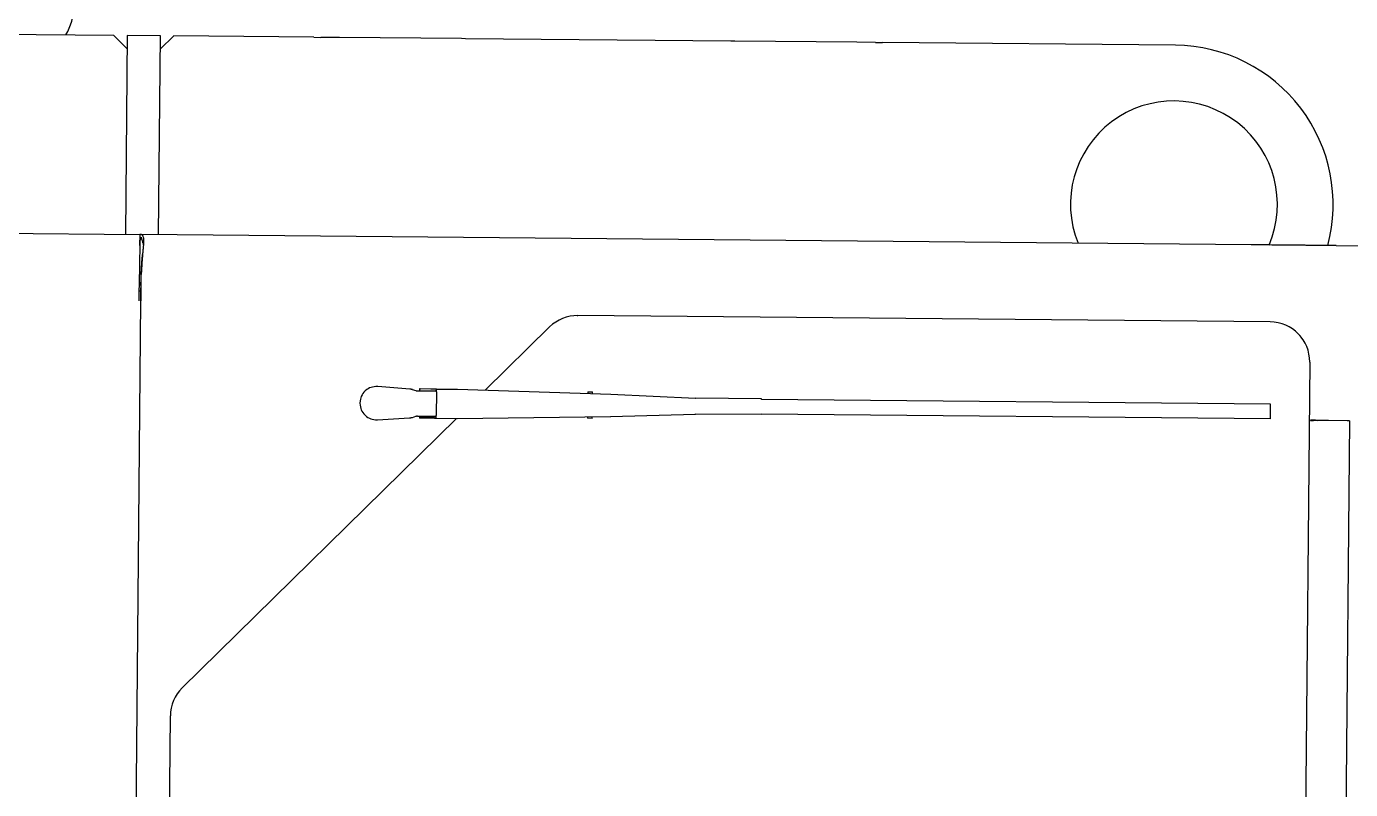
# Model space of a CAD drawing. Header units: millimetres. Extents: x -2078669 to -1085629, y -5987148 to 310365.
# Drawn here: x -1705536 to -1704538, y -2251143 to -2250568 of the extents above; entities that cross this region are included whole.
import ezdxf

# ---------------------------------------------------------------- set-up
doc = ezdxf.new("R2010")
doc.units = ezdxf.units.MM
doc.header["$LTSCALE"] = 500
for name, color, linetype, lineweight in [('D-BYP-STR8', 5, 'Continuous', 25), ('D-BYP-STRB', 5, 'Continuous', 25), ('D-BYP-STRC', 1, 'Continuous', 13)]:
    doc.layers.add(name, color=color, linetype=linetype, lineweight=lineweight)
doc.styles.add('MS ゴシック', font='MS Gothic.ttf')
doc.dimstyles.new('DIM-500-F', dxfattribs={"dimscale": 500, "dimtxt": 3.5, "dimasz": 2.5, "dimexe": 0, "dimexo": 2, "dimgap": 0.8, "dimtad": 1, "dimdec": 0, "dimzin": 0, "dimdsep": 46, "dimtxsty": 'MS ゴシック', "dimblk": 'OPEN', "dimcen": 0.1, "dimclrd": 256, "dimclre": 256, "dimclrt": 256, "dimaunit": 1, "dimadec": 4, "dimazin": 0, "dimtfac": 1, "dimtdec": 0, "dimtmove": 2, "dimatfit": 3, "dimldrblk": 'OPEN', "dimfxl": 1, "dimtolj": 1, "dimtzin": 0, "dimlwd": -1, "dimlwe": -1, "dimarcsym": 2})

# ---------------------------------------------------------------- blocks, each defined once
blk = doc.blocks.new('_Open')
at = {"color": 0, "linetype": 'ByBlock', "lineweight": -2}
for p, q in [((-1, 0.16667), (0, 0)), ((-1, -0.16667), (0, 0)), ((0, 0), (-1, 0))]:
    blk.add_line(p, q, dxfattribs=at)

msp = doc.modelspace()

# ---------------------------------------------------------------- linework, layer by layer
at = {"layer": 'D-BYP-STR8'}
msp.add_circle((-1706874.67, -2250448.98), 16000, dxfattribs=at)
at = {"layer": 'D-BYP-STRB', "linetype": 'Continuous'}
for p, q in [((-1705469.79, -2250574.46), (-1705654.78, -2250572.75)), ((-1705469.79, -2250574.46), (-1705468.8, -2250575.47)), ((-1705468.8, -2250575.47), (-1705459.88, -2250584.55)), ((-1705459.79, -2250574.55), (-1705461.17, -2250724.54)), ((-1705434.79, -2250574.78), (-1705459.79, -2250574.55)), ((-1705436.18, -2250724.77), (-1705434.79, -2250574.78)), ((-1705434.88, -2250584.78), (-1705424.79, -2250574.87)), ((-1705319.14, -2250575.85), (-1705424.79, -2250574.87)), ((-1705319.14, -2250575.85), (-1705313.84, -2250575.9)), ((-1705299.7, -2250576.03), (-1705313.84, -2250575.9)), ((-1705207.78, -2250576.88), (-1705299.7, -2250576.03)), ((-1705204.85, -2250576.91), (-1705207.78, -2250576.88)), ((-1705004.76, -2250578.76), (-1705204.85, -2250576.91)), ((-1705001.83, -2250578.78), (-1705004.76, -2250578.76)), ((-1704909.91, -2250579.63), (-1705001.83, -2250578.78)), ((-1704895.77, -2250579.76), (-1704909.91, -2250579.63)), ((-1704895.77, -2250579.76), (-1704890.46, -2250579.81)), ((-1704669.82, -2250581.85), (-1704890.46, -2250579.81)), ((-1705929.21, -2250720.22), (-1705450.23, -2250724.64)), ((-1705450.23, -2250724.64), (-1705450.51, -2250754.64)), ((-1705448.97, -2250724.66), (-1705450.23, -2250724.64)), ((-1704612.73, -2250732.39), (-1705448.97, -2250724.66)), ((-1705448.97, -2250724.66), (-1705448.43, -2250725.16)), ((-1705448.43, -2250725.16), (-1705448.04, -2250725.75)), ((-1705448.04, -2250725.75), (-1705447.74, -2250726.47)), ((-1705450.31, -2250732.94), (-1705450.28, -2250732.94)), ((-1705450.29, -2250731.73), (-1705450.3, -2250731.73)), ((-1705450.3, -2250731.73), (-1705450.3, -2250731.73)), ((-1705450.28, -2250731.73), (-1705450.29, -2250731.73)), ((-1705450.29, -2250731.73), (-1705450.29, -2250731.73)), ((-1705450.29, -2250731.73), (-1705450.29, -2250731.73)), ((-1705450.27, -2250731.72), (-1705450.28, -2250731.72)), ((-1705450.28, -2250731.72), (-1705450.28, -2250731.72)), ((-1705450.28, -2250731.72), (-1705450.28, -2250731.73)), ((-1705450.28, -2250732.94), (-1705450.25, -2250732.92)), ((-1705450.27, -2250728.94), (-1705449.81, -2250728.95)), ((-1705450.26, -2250731.72), (-1705450.27, -2250731.72)), ((-1705450.27, -2250731.72), (-1705450.27, -2250731.72)), ((-1705450.27, -2250731.72), (-1705450.27, -2250731.72)), ((-1705450.26, -2250726.94), (-1705448.99, -2250726.96)), ((-1705450.26, -2250732.92), (-1705450.25, -2250731.72)), ((-1705450.25, -2250731.72), (-1705450.26, -2250731.72)), ((-1705450.26, -2250731.72), (-1705450.26, -2250731.72)), ((-1705450.26, -2250731.72), (-1705450.26, -2250731.72)), ((-1705450.25, -2250731.72), (-1705450.22, -2250728.94)), ((-1705450.25, -2250731.71), (-1705450.25, -2250731.72)), ((-1705450.25, -2250731.72), (-1705450.25, -2250731.72)), ((-1705449.81, -2250728.95), (-1705449.79, -2250726.95)), ((-1705448.84, -2250727.48), (-1705448.99, -2250726.96)), ((-1705448.67, -2250728.08), (-1705448.84, -2250727.48)), ((-1705448.48, -2250728.74), (-1705448.67, -2250728.08)), ((-1705448.29, -2250729.42), (-1705448.48, -2250728.74)), ((-1705448.1, -2250730.09), (-1705448.29, -2250729.42)), ((-1705447.84, -2250734.73), (-1705448.26, -2250739.56)), ((-1705447.92, -2250730.71), (-1705448.1, -2250730.09)), ((-1705447.93, -2250735.92), (-1705447.96, -2250736.2)), ((-1705447.91, -2250735.65), (-1705447.93, -2250735.92)), ((-1705447.77, -2250731.26), (-1705447.92, -2250730.71)), ((-1705447.89, -2250735.39), (-1705447.91, -2250735.65)), ((-1705447.88, -2250735.15), (-1705447.89, -2250735.39)), ((-1705447.86, -2250734.93), (-1705447.88, -2250735.15)), ((-1705447.85, -2250734.74), (-1705447.86, -2250734.93)), ((-1705447.83, -2250734.58), (-1705447.85, -2250734.74)), ((-1705447.81, -2250734.37), (-1705447.84, -2250734.73)), ((-1705447.58, -2250731.7), (-1705447.81, -2250734.37)), ((-1705447.65, -2250731.7), (-1705447.77, -2250731.26)), ((-1705447.74, -2250726.47), (-1705447.55, -2250727.32)), ((-1705447.66, -2250731.96), (-1705447.51, -2250732.29)), ((-1705447.51, -2250732.29), (-1705447.65, -2250731.7)), ((-1705447.47, -2250729.89), (-1705447.58, -2250731.7)), ((-1705447.55, -2250727.32), (-1705447.46, -2250728.44)), ((-1705447.46, -2250728.44), (-1705447.47, -2250729.89)), ((-1704611.17, -2250732.4), (-1704612.73, -2250732.39)), ((-1704609.34, -2250732.42), (-1704611.17, -2250732.4)), ((-1704607.31, -2250732.44), (-1704609.34, -2250732.42)), ((-1704605.18, -2250732.46), (-1704607.31, -2250732.44)), ((-1704603.02, -2250732.48), (-1704605.18, -2250732.46)), ((-1704600.91, -2250732.5), (-1704603.02, -2250732.48)), ((-1704598.92, -2250732.51), (-1704600.91, -2250732.5)), ((-1704597.14, -2250732.53), (-1704598.92, -2250732.51)), ((-1704590.54, -2250732.59), (-1704597.14, -2250732.53)), ((-1704589.15, -2250732.6), (-1704590.54, -2250732.59)), ((-1704582.64, -2250732.66), (-1704589.15, -2250732.6)), ((-1704581.35, -2250732.68), (-1704582.64, -2250732.66)), ((-1704576.96, -2250732.72), (-1704581.35, -2250732.68)), ((-1704575.94, -2250732.73), (-1704576.96, -2250732.72)), ((-1704575.31, -2250732.73), (-1704575.94, -2250732.73)), ((-1704574.66, -2250732.74), (-1704575.31, -2250732.73)), ((-1704574.01, -2250732.74), (-1704574.66, -2250732.74)), ((-1704573.34, -2250732.75), (-1704574.01, -2250732.74)), ((-1704572.67, -2250732.76), (-1704573.34, -2250732.75)), ((-1704572, -2250732.76), (-1704572.67, -2250732.76)), ((-1704571.33, -2250732.77), (-1704572, -2250732.76)), ((-1704570.68, -2250732.77), (-1704571.33, -2250732.77)), ((-1704570.04, -2250732.78), (-1704570.68, -2250732.77)), ((-1704569.4, -2250732.79), (-1704570.04, -2250732.78)), ((-1704568.78, -2250732.79), (-1704569.4, -2250732.79)), ((-1704568.15, -2250732.8), (-1704568.78, -2250732.79)), ((-1704567.52, -2250732.8), (-1704568.15, -2250732.8)), ((-1704566.89, -2250732.81), (-1704567.52, -2250732.8)), ((-1704566.24, -2250732.82), (-1704566.89, -2250732.81)), ((-1704565.58, -2250732.82), (-1704566.24, -2250732.82)), ((-1704564.9, -2250732.83), (-1704565.58, -2250732.82)), ((-1704564.22, -2250732.83), (-1704564.9, -2250732.83)), ((-1704563.54, -2250732.84), (-1704564.22, -2250732.83)), ((-1704562.88, -2250732.85), (-1704563.54, -2250732.84)), ((-1704562.25, -2250732.85), (-1704562.88, -2250732.85)), ((-1704561.66, -2250732.86), (-1704562.25, -2250732.85)), ((-1704561.13, -2250732.86), (-1704561.66, -2250732.86)), ((-1704560.67, -2250732.87), (-1704561.13, -2250732.86)), ((-1704560.28, -2250732.87), (-1704560.67, -2250732.87)), ((-1704559.96, -2250732.87), (-1704560.28, -2250732.87)), ((-1704559.7, -2250732.88), (-1704559.96, -2250732.87)), ((-1704559.48, -2250732.88), (-1704559.7, -2250732.88)), ((-1704559.29, -2250732.88), (-1704559.48, -2250732.88)), ((-1704559.11, -2250732.88), (-1704559.29, -2250732.88)), ((-1704558.94, -2250732.88), (-1704559.11, -2250732.88)), ((-1704558.76, -2250732.89), (-1704558.94, -2250732.88)), ((-1704558.56, -2250732.89), (-1704558.76, -2250732.89)), ((-1704558.35, -2250732.89), (-1704558.56, -2250732.89)), ((-1704558.12, -2250732.89), (-1704558.35, -2250732.89)), ((-1704557.88, -2250732.89), (-1704558.12, -2250732.89)), ((-1704557.63, -2250732.9), (-1704557.88, -2250732.89)), ((-1704557.38, -2250732.9), (-1704557.63, -2250732.9)), ((-1704557.13, -2250732.9), (-1704557.38, -2250732.9)), ((-1704556.89, -2250732.9), (-1704557.13, -2250732.9)), ((-1704556.65, -2250732.9), (-1704556.89, -2250732.9)), ((-1704556.42, -2250732.91), (-1704556.65, -2250732.9)), ((-1704556.2, -2250732.91), (-1704556.42, -2250732.91)), ((-1704555.97, -2250732.91), (-1704556.2, -2250732.91)), ((-1704555.75, -2250732.91), (-1704555.97, -2250732.91)), ((-1704555.52, -2250732.91), (-1704555.75, -2250732.91)), ((-1704555.29, -2250732.92), (-1704555.52, -2250732.91)), ((-1704555.05, -2250732.92), (-1704555.29, -2250732.92)), ((-1704554.81, -2250732.92), (-1704555.05, -2250732.92)), ((-1704554.56, -2250732.92), (-1704554.81, -2250732.92)), ((-1704554.31, -2250732.93), (-1704554.56, -2250732.92)), ((-1704554.07, -2250732.93), (-1704554.31, -2250732.93)), ((-1704553.84, -2250732.93), (-1704554.07, -2250732.93)), ((-1704553.62, -2250732.93), (-1704553.84, -2250732.93)), ((-1704553.43, -2250732.93), (-1704553.62, -2250732.93)), ((-1704553.26, -2250732.94), (-1704553.43, -2250732.93)), ((-1704553.11, -2250732.94), (-1704553.26, -2250732.94)), ((-1704553, -2250732.94), (-1704553.11, -2250732.94)), ((-1704552.9, -2250732.94), (-1704553, -2250732.94)), ((-1704552.82, -2250732.94), (-1704552.9, -2250732.94)), ((-1704552.74, -2250732.94), (-1704552.82, -2250732.94)), ((-1704552.68, -2250732.94), (-1704552.74, -2250732.94)), ((-1704552.62, -2250732.94), (-1704552.68, -2250732.94)), ((-1704552.55, -2250732.94), (-1704552.62, -2250732.94)), ((-1704552.47, -2250732.94), (-1704552.55, -2250732.94)), ((-1704552.39, -2250732.94), (-1704552.47, -2250732.94)), ((-1704552.31, -2250732.94), (-1704552.39, -2250732.94)), ((-1704552.22, -2250732.95), (-1704552.31, -2250732.94)), ((-1704552.12, -2250732.95), (-1704552.22, -2250732.95)), ((-1704552.03, -2250732.95), (-1704552.12, -2250732.95)), ((-1704551.94, -2250732.95), (-1704552.03, -2250732.95)), ((-1704551.85, -2250732.95), (-1704551.94, -2250732.95)), ((-1704551.52, -2250732.95), (-1704551.85, -2250732.95)), ((-1704551.15, -2250732.96), (-1704551.52, -2250732.95)), ((-1704551.06, -2250732.96), (-1704551.15, -2250732.96)), ((-1704550.96, -2250732.96), (-1704551.06, -2250732.96)), ((-1704550.87, -2250732.96), (-1704550.96, -2250732.96)), ((-1704550.77, -2250732.96), (-1704550.87, -2250732.96)), ((-1704550.69, -2250732.96), (-1704550.77, -2250732.96)), ((-1704550.6, -2250732.96), (-1704550.69, -2250732.96)), ((-1704550.53, -2250732.96), (-1704550.6, -2250732.96)), ((-1704550.46, -2250732.96), (-1704550.53, -2250732.96)), ((-1704550.41, -2250732.96), (-1704550.46, -2250732.96)), ((-1704550.36, -2250732.96), (-1704550.41, -2250732.96)), ((-1704550.32, -2250732.96), (-1704550.36, -2250732.96)), ((-1704550.29, -2250732.96), (-1704550.32, -2250732.96)), ((-1704550.26, -2250732.96), (-1704550.29, -2250732.96)), ((-1704550.24, -2250732.96), (-1704550.26, -2250732.96)), ((-1704550.21, -2250732.96), (-1704550.24, -2250732.96)), ((-1704550.19, -2250732.96), (-1704550.21, -2250732.96)), ((-1704550.16, -2250732.96), (-1704550.19, -2250732.96)), ((-1704550.13, -2250732.96), (-1704550.16, -2250732.96)), ((-1704550.09, -2250732.97), (-1704550.13, -2250732.96)), ((-1704550.06, -2250732.97), (-1704550.09, -2250732.97)), ((-1704550.02, -2250732.97), (-1704550.06, -2250732.97)), ((-1704549.99, -2250732.97), (-1704550.02, -2250732.97)), ((-1704549.95, -2250732.97), (-1704549.99, -2250732.97)), ((-1704549.91, -2250732.97), (-1704549.95, -2250732.97)), ((-1704549.88, -2250732.97), (-1704549.91, -2250732.97)), ((-1704549.85, -2250732.97), (-1704549.88, -2250732.97)), ((-1704549.81, -2250732.97), (-1704549.85, -2250732.97)), ((-1704549.78, -2250732.97), (-1704549.81, -2250732.97)), ((-1704549.75, -2250732.97), (-1704549.78, -2250732.97)), ((-1704549.71, -2250732.97), (-1704549.75, -2250732.97)), ((-1704549.68, -2250732.97), (-1704549.71, -2250732.97)), ((-1704549.64, -2250732.97), (-1704549.68, -2250732.97)), ((-1704549.61, -2250732.97), (-1704549.64, -2250732.97)), ((-1704549.57, -2250732.97), (-1704549.61, -2250732.97)), ((-1704549.53, -2250732.97), (-1704549.57, -2250732.97)), ((-1704549.49, -2250732.97), (-1704549.53, -2250732.97)), ((-1704549.46, -2250732.97), (-1704549.49, -2250732.97)), ((-1704549.43, -2250732.97), (-1704549.46, -2250732.97)), ((-1704549.4, -2250732.97), (-1704549.43, -2250732.97)), ((-1704549.37, -2250732.97), (-1704549.4, -2250732.97)), ((-1704549.35, -2250732.97), (-1704549.37, -2250732.97)), ((-1704549.33, -2250732.97), (-1704549.35, -2250732.97)), ((-1704549.32, -2250732.97), (-1704549.33, -2250732.97)), ((-1704549.3, -2250732.97), (-1704549.32, -2250732.97)), ((-1704549.29, -2250732.97), (-1704549.3, -2250732.97)), ((-1704549.28, -2250732.97), (-1704549.29, -2250732.97)), ((-1704549.27, -2250732.97), (-1704549.28, -2250732.97)), ((-1704549.26, -2250732.97), (-1704549.27, -2250732.97)), ((-1704549.25, -2250732.97), (-1704549.26, -2250732.97)), ((-1704549.24, -2250732.97), (-1704549.25, -2250732.97)), ((-1704549.23, -2250732.97), (-1704549.24, -2250732.97)), ((-1704549.21, -2250732.97), (-1704549.23, -2250732.97)), ((-1704549.2, -2250732.97), (-1704549.21, -2250732.97)), ((-1704549.18, -2250732.97), (-1704549.2, -2250732.97)), ((-1704549.17, -2250732.97), (-1704549.18, -2250732.97)), ((-1704549.16, -2250732.97), (-1704549.17, -2250732.97)), ((-1704549.14, -2250732.97), (-1704549.16, -2250732.97)), ((-1704549.13, -2250732.97), (-1704549.14, -2250732.97)), ((-1704549.12, -2250732.97), (-1704549.13, -2250732.97)), ((-1704549.1, -2250732.97), (-1704549.12, -2250732.97)), ((-1704549.09, -2250732.97), (-1704549.1, -2250732.97)), ((-1704549.08, -2250732.97), (-1704549.09, -2250732.97)), ((-1704549.06, -2250732.97), (-1704549.08, -2250732.97)), ((-1704549.05, -2250732.97), (-1704549.06, -2250732.97)), ((-1704549.03, -2250732.97), (-1704549.05, -2250732.97)), ((-1704549.02, -2250732.98), (-1704549.03, -2250732.97)), ((-1704549, -2250732.98), (-1704549.02, -2250732.98)), ((-1704548.99, -2250732.98), (-1704549, -2250732.98)), ((-1704548.98, -2250732.98), (-1704548.99, -2250732.98)), ((-1704548.96, -2250732.98), (-1704548.98, -2250732.98)), ((-1704548.95, -2250732.98), (-1704548.96, -2250732.98)), ((-1704548.94, -2250732.98), (-1704548.95, -2250732.98)), ((-1704548.93, -2250732.98), (-1704548.94, -2250732.98)), ((-1704548.92, -2250732.98), (-1704548.93, -2250732.98)), ((-1704548.93, -2250732.98), (-1704548.93, -2250732.98)), ((-1704548.91, -2250732.98), (-1704548.92, -2250732.98)), ((-1704548.9, -2250732.98), (-1704548.91, -2250732.98)), ((-1704548.91, -2250732.98), (-1704548.91, -2250732.98)), ((-1704548.91, -2250732.98), (-1704548.91, -2250732.98)), ((-1704548.89, -2250732.98), (-1704548.9, -2250732.98)), ((-1704548.9, -2250732.98), (-1704548.9, -2250732.98)), ((-1704548.88, -2250732.98), (-1704548.89, -2250732.98)), ((-1704548.89, -2250732.98), (-1704548.89, -2250732.98)), ((-1704548.87, -2250732.98), (-1704548.88, -2250732.98)), ((-1704548.88, -2250732.98), (-1704548.88, -2250732.98)), ((-1704548.86, -2250732.98), (-1704548.87, -2250732.98)), ((-1704548.87, -2250732.98), (-1704548.87, -2250732.98)), ((-1704548.85, -2250732.98), (-1704548.86, -2250732.98)), ((-1704548.84, -2250732.98), (-1704548.85, -2250732.98)), ((-1704548.85, -2250732.98), (-1704548.85, -2250732.98)), ((-1704548.83, -2250732.98), (-1704548.84, -2250732.98)), ((-1704548.84, -2250732.98), (-1704548.84, -2250732.98)), ((-1704548.82, -2250732.98), (-1704548.83, -2250732.98)), ((-1704548.83, -2250732.98), (-1704548.83, -2250732.98)), ((-1704548.81, -2250732.98), (-1704548.82, -2250732.98)), ((-1704548.82, -2250732.98), (-1704548.82, -2250732.98)), ((-1704548.8, -2250732.98), (-1704548.81, -2250732.98)), ((-1704548.81, -2250732.98), (-1704548.81, -2250732.98)), ((-1704548.79, -2250732.98), (-1704548.8, -2250732.98)), ((-1704548.78, -2250732.98), (-1704548.79, -2250732.98)), ((-1704548.79, -2250732.98), (-1704548.79, -2250732.98)), ((-1704548.77, -2250732.98), (-1704548.78, -2250732.98)), ((-1704548.78, -2250732.98), (-1704548.78, -2250732.98)), ((-1704548.76, -2250732.98), (-1704548.77, -2250732.98)), ((-1704548.77, -2250732.98), (-1704548.77, -2250732.98)), ((-1704548.77, -2250732.98), (-1704548.77, -2250732.98)), ((-1704548.75, -2250732.98), (-1704548.76, -2250732.98)), ((-1704548.76, -2250732.98), (-1704548.76, -2250732.98)), ((-1704548.76, -2250732.98), (-1704548.76, -2250732.98)), ((-1704548.76, -2250732.98), (-1704548.76, -2250732.98)), ((-1704548.74, -2250732.98), (-1704548.75, -2250732.98)), ((-1704548.75, -2250732.98), (-1704548.75, -2250732.98)), ((-1704548.75, -2250732.98), (-1704548.75, -2250732.98)), ((-1704548.75, -2250732.98), (-1704548.75, -2250732.98)), ((-1704548.75, -2250732.98), (-1704548.75, -2250732.98)), ((-1704548.75, -2250732.98), (-1704548.75, -2250732.98)), ((-1704548.75, -2250732.98), (-1704548.75, -2250732.98)), ((-1704548.73, -2250732.98), (-1704548.74, -2250732.98)), ((-1704548.74, -2250732.98), (-1704548.74, -2250732.98)), ((-1704548.74, -2250732.98), (-1704548.74, -2250732.98)), ((-1704548.72, -2250732.98), (-1704548.73, -2250732.98)), ((-1704548.73, -2250732.98), (-1704548.73, -2250732.98)), ((-1704548.73, -2250732.98), (-1704548.73, -2250732.98)), ((-1704548.71, -2250732.98), (-1704548.72, -2250732.98)), ((-1704548.72, -2250732.98), (-1704548.72, -2250732.98)), ((-1704548.7, -2250732.98), (-1704548.71, -2250732.98)), ((-1704548.71, -2250732.98), (-1704548.71, -2250732.98)), ((-1704548.7, -2250732.98), (-1704524.93, -2250733.2)), ((-1704548.7, -2250732.98), (-1704548.7, -2250732.98)), ((-1705448.83, -2250746.1), (-1705448.53, -2250742.49)), ((-1705448.7, -2250745.62), (-1705448.79, -2250747.08)), ((-1705448.6, -2250744.2), (-1705448.7, -2250745.62)), ((-1705448.26, -2250739.56), (-1705448.6, -2250744.2)), ((-1705448.53, -2250742.49), (-1705448.14, -2250738.43)), ((-1705448.12, -2250738.27), (-1705448.14, -2250738.43)), ((-1705448.11, -2250738.07), (-1705448.12, -2250738.27)), ((-1705448.09, -2250737.85), (-1705448.11, -2250738.07)), ((-1705448.07, -2250737.61), (-1705448.09, -2250737.85)), ((-1705448.05, -2250737.34), (-1705448.07, -2250737.61)), ((-1705448.02, -2250737.07), (-1705448.05, -2250737.34)), ((-1705448, -2250736.78), (-1705448.02, -2250737.07)), ((-1705447.98, -2250736.49), (-1705448, -2250736.78)), ((-1705447.96, -2250736.2), (-1705447.98, -2250736.49)), ((-1705450.7, -2250774.64), (-1705450.51, -2250754.64)), ((-1705449.54, -2250774.65), (-1705449.36, -2250754.65)), ((-1705449.41, -2250774.65), (-1705449.23, -2250754.65)), ((-1705449.36, -2250754.65), (-1705449.09, -2250749.93)), ((-1705449.18, -2250753.71), (-1705449.23, -2250754.65)), ((-1705449.11, -2250752.59), (-1705449.18, -2250753.71)), ((-1705449.04, -2250751.33), (-1705449.11, -2250752.59)), ((-1705449.09, -2250749.93), (-1705448.83, -2250746.1)), ((-1705448.96, -2250749.97), (-1705449.04, -2250751.33)), ((-1705448.88, -2250748.54), (-1705448.96, -2250749.97)), ((-1705448.79, -2250747.08), (-1705448.88, -2250748.54)), ((-1705450.59, -2250762.64), (-1705449.78, -2250762.65)), ((-1705449.77, -2250761.05), (-1705450.57, -2250761.04)), ((-1705449.77, -2250761.05), (-1705449.78, -2250762.65)), ((-1705449.78, -2250762.65), (-1705449.43, -2250762.65)), ((-1705449.42, -2250761.05), (-1705449.77, -2250761.05)), ((-1705449.7, -2250774.65), (-1705457.38, -2251606.02)), ((-1705450.63, -2250767.19), (-1705449.47, -2250767.2)), ((-1705120.59, -2250785.69), (-1705120.21, -2250785.7)), ((-1704598.32, -2250790.52), (-1705120.18, -2250785.7)), ((-1705190.01, -2250842.02), (-1705141.49, -2250794.3)), ((-1704576.13, -2250800.63), (-1704576.13, -2250800.73)), ((-1704568.6, -2250820.8), (-1704575.53, -2251570.77)), ((-1705282.84, -2250845.55), (-1705283.36, -2250846.66)), ((-1705282.18, -2250844.51), (-1705282.84, -2250845.55)), ((-1705281.36, -2250843.5), (-1705282.18, -2250844.51)), ((-1705280.35, -2250842.49), (-1705281.36, -2250843.5)), ((-1705279.26, -2250841.58), (-1705280.35, -2250842.49)), ((-1705278.18, -2250840.86), (-1705279.26, -2250841.58)), ((-1705277.08, -2250840.29), (-1705278.18, -2250840.86)), ((-1705275.93, -2250839.87), (-1705277.08, -2250840.29)), ((-1705274.9, -2250839.63), (-1705275.93, -2250839.87)), ((-1705273.72, -2250839.44), (-1705274.9, -2250839.63)), ((-1705272.4, -2250839.32), (-1705273.72, -2250839.44)), ((-1705270.83, -2250839.24), (-1705272.4, -2250839.32)), ((-1705246.87, -2250841.2), (-1705270.83, -2250839.24)), ((-1705246.78, -2250841.21), (-1705246.87, -2250841.2)), ((-1705246.67, -2250841.22), (-1705246.78, -2250841.21)), ((-1705246.54, -2250841.24), (-1705246.67, -2250841.22)), ((-1705246.4, -2250841.25), (-1705246.54, -2250841.24)), ((-1705246.25, -2250841.27), (-1705246.4, -2250841.25)), ((-1705246.09, -2250841.3), (-1705246.25, -2250841.27)), ((-1705245.93, -2250841.32), (-1705246.09, -2250841.3)), ((-1705245.77, -2250841.35), (-1705245.93, -2250841.32)), ((-1705245.61, -2250841.39), (-1705245.77, -2250841.35)), ((-1705245.45, -2250841.42), (-1705245.61, -2250841.39)), ((-1705245.3, -2250841.46), (-1705245.45, -2250841.42)), ((-1705245.15, -2250841.5), (-1705245.3, -2250841.46)), ((-1705245.02, -2250841.53), (-1705245.15, -2250841.5)), ((-1705244.89, -2250841.57), (-1705245.02, -2250841.53)), ((-1705244.79, -2250841.6), (-1705244.89, -2250841.57)), ((-1705244.7, -2250841.62), (-1705244.79, -2250841.6)), ((-1705242.02, -2250842.46), (-1705244.7, -2250841.62)), ((-1705242.02, -2250842.46), (-1705242, -2250842.47)), ((-1705242, -2250842.47), (-1705241.97, -2250842.48)), ((-1705241.97, -2250842.48), (-1705241.94, -2250842.49)), ((-1705241.94, -2250842.49), (-1705241.91, -2250842.5)), ((-1705241.91, -2250842.5), (-1705241.87, -2250842.52)), ((-1705241.87, -2250842.52), (-1705241.84, -2250842.53)), ((-1705241.84, -2250842.53), (-1705241.8, -2250842.55)), ((-1705241.8, -2250842.55), (-1705241.76, -2250842.56)), ((-1705241.76, -2250842.56), (-1705241.72, -2250842.57)), ((-1705241.72, -2250842.57), (-1705241.68, -2250842.58)), ((-1705241.68, -2250842.58), (-1705241.64, -2250842.59)), ((-1705241.64, -2250842.59), (-1705241.6, -2250842.6)), ((-1705241.6, -2250842.6), (-1705241.57, -2250842.61)), ((-1705241.57, -2250842.61), (-1705241.53, -2250842.62)), ((-1705241.53, -2250842.62), (-1705241.51, -2250842.63)), ((-1705241.51, -2250842.63), (-1705241.48, -2250842.63)), ((-1705241.47, -2250842.63), (-1705241.48, -2250842.63)), ((-1705241.45, -2250842.63), (-1705241.47, -2250842.63)), ((-1705241.43, -2250842.64), (-1705241.45, -2250842.63)), ((-1705241.41, -2250842.64), (-1705241.43, -2250842.64)), ((-1705241.39, -2250842.64), (-1705241.41, -2250842.64)), ((-1705241.36, -2250842.65), (-1705241.39, -2250842.64)), ((-1705241.33, -2250842.65), (-1705241.36, -2250842.65)), ((-1705241.31, -2250842.65), (-1705241.33, -2250842.65)), ((-1705241.28, -2250842.66), (-1705241.31, -2250842.65)), ((-1705241.26, -2250842.66), (-1705241.28, -2250842.66)), ((-1705241.23, -2250842.66), (-1705241.26, -2250842.66)), ((-1705241.21, -2250842.66), (-1705241.23, -2250842.66)), ((-1705241.19, -2250842.67), (-1705241.21, -2250842.66)), ((-1705241.17, -2250842.67), (-1705241.19, -2250842.67)), ((-1705241.15, -2250842.67), (-1705241.17, -2250842.67)), ((-1705241.14, -2250842.67), (-1705241.15, -2250842.67)), ((-1705241.14, -2250842.67), (-1705241.15, -2250842.67)), ((-1705241.15, -2250842.67), (-1705241.15, -2250842.67)), ((-1705241.15, -2250842.67), (-1705241.15, -2250842.67)), ((-1705241.15, -2250842.67), (-1705241.15, -2250842.67)), ((-1705241.15, -2250842.67), (-1705241.15, -2250842.67)), ((-1705241.15, -2250842.67), (-1705241.14, -2250842.67)), ((-1705241.13, -2250842.67), (-1705241.14, -2250842.67)), ((-1705241.13, -2250842.67), (-1705241.14, -2250842.67)), ((-1705241.14, -2250842.67), (-1705241.14, -2250842.67)), ((-1705241.12, -2250842.67), (-1705241.13, -2250842.67)), ((-1705241.11, -2250842.67), (-1705241.13, -2250842.67)), ((-1705241.1, -2250842.67), (-1705241.12, -2250842.67)), ((-1705241.09, -2250842.67), (-1705241.11, -2250842.67)), ((-1705241.09, -2250842.67), (-1705241.1, -2250842.67)), ((-1705241.08, -2250842.68), (-1705241.09, -2250842.67)), ((-1705241.06, -2250842.68), (-1705241.09, -2250842.67)), ((-1705241.06, -2250842.68), (-1705241.08, -2250842.68)), ((-1705241.04, -2250842.68), (-1705241.06, -2250842.68)), ((-1705241.03, -2250842.68), (-1705241.06, -2250842.68)), ((-1705241.03, -2250842.68), (-1705241.04, -2250842.68)), ((-1705241.01, -2250842.68), (-1705241.03, -2250842.68)), ((-1705241, -2250842.68), (-1705241.03, -2250842.68)), ((-1705241, -2250842.68), (-1705241.01, -2250842.68)), ((-1705240.98, -2250842.68), (-1705241, -2250842.68)), ((-1705240.97, -2250842.68), (-1705241, -2250842.68)), ((-1705240.97, -2250842.68), (-1705240.98, -2250842.68)), ((-1705240.95, -2250842.68), (-1705240.97, -2250842.68)), ((-1705240.94, -2250842.68), (-1705240.97, -2250842.68)), ((-1705240.94, -2250842.68), (-1705240.95, -2250842.68)), ((-1705240.93, -2250842.68), (-1705240.94, -2250842.68)), ((-1705240.92, -2250842.68), (-1705240.94, -2250842.68)), ((-1705240.92, -2250842.68), (-1705240.93, -2250842.68)), ((-1705240.91, -2250842.68), (-1705240.92, -2250842.68)), ((-1705240.92, -2250842.68), (-1705240.92, -2250842.68)), ((-1705240.9, -2250842.68), (-1705240.91, -2250842.68)), ((-1705240.89, -2250842.69), (-1705240.9, -2250842.68)), ((-1705240.9, -2250842.68), (-1705240.9, -2250842.68)), ((-1705240.88, -2250842.69), (-1705240.89, -2250842.69)), ((-1705240.87, -2250842.69), (-1705240.88, -2250842.69)), ((-1705240.86, -2250842.69), (-1705240.87, -2250842.69)), ((-1705240.85, -2250842.69), (-1705240.86, -2250842.69)), ((-1705240.84, -2250842.69), (-1705240.85, -2250842.69)), ((-1705240.85, -2250842.69), (-1705240.85, -2250842.69)), ((-1705240.83, -2250842.69), (-1705240.84, -2250842.69)), ((-1705240.82, -2250842.69), (-1705240.83, -2250842.69)), ((-1705240.81, -2250842.69), (-1705240.82, -2250842.69)), ((-1705240.82, -2250842.69), (-1705240.82, -2250842.69)), ((-1705240.8, -2250842.69), (-1705240.81, -2250842.69)), ((-1705240.81, -2250842.69), (-1705240.81, -2250842.69)), ((-1705240.81, -2250842.69), (-1705240.8, -2250842.69)), ((-1705240.79, -2250842.69), (-1705240.8, -2250842.69)), ((-1705240.8, -2250842.69), (-1705240.8, -2250842.69)), ((-1705240.8, -2250842.69), (-1705240.8, -2250842.69)), ((-1705240.8, -2250842.69), (-1705240.8, -2250842.69)), ((-1705240.8, -2250842.69), (-1705240.8, -2250842.69)), ((-1705240.8, -2250842.69), (-1705240.8, -2250842.69)), ((-1705240.8, -2250842.69), (-1705240.8, -2250842.69)), ((-1705240.8, -2250842.69), (-1705240.8, -2250842.69)), ((-1705240.8, -2250842.69), (-1705240.8, -2250842.69)), ((-1705240.8, -2250842.69), (-1705240.8, -2250842.69)), ((-1705240.8, -2250842.69), (-1705240.79, -2250842.69)), ((-1705240.78, -2250842.69), (-1705240.79, -2250842.69)), ((-1705240.79, -2250842.69), (-1705240.79, -2250842.69)), ((-1705240.79, -2250842.69), (-1705240.79, -2250842.69)), ((-1705240.79, -2250842.69), (-1705240.79, -2250842.69)), ((-1705240.79, -2250842.69), (-1705240.79, -2250842.69)), ((-1705240.79, -2250842.69), (-1705240.79, -2250842.69)), ((-1705240.79, -2250842.69), (-1705240.79, -2250842.69)), ((-1705240.79, -2250842.69), (-1705240.79, -2250842.69)), ((-1705240.79, -2250842.69), (-1705240.78, -2250842.69)), ((-1705240.77, -2250842.69), (-1705240.78, -2250842.69)), ((-1705240.78, -2250842.69), (-1705240.78, -2250842.69)), ((-1705240.78, -2250842.69), (-1705240.78, -2250842.69)), ((-1705240.78, -2250842.69), (-1705240.78, -2250842.69)), ((-1705240.78, -2250842.69), (-1705240.78, -2250842.69)), ((-1705240.78, -2250842.69), (-1705240.78, -2250842.69)), ((-1705240.78, -2250842.69), (-1705240.78, -2250842.69)), ((-1705240.78, -2250842.69), (-1705240.78, -2250842.69)), ((-1705240.78, -2250842.69), (-1705240.78, -2250842.69)), ((-1705240.78, -2250842.69), (-1705240.77, -2250842.69)), ((-1705237.54, -2250842.72), (-1705240.77, -2250842.69)), ((-1705239.41, -2250841.1), (-1705239.42, -2250842.3)), ((-1705239.39, -2250841.1), (-1705239.41, -2250841.1)), ((-1705239.41, -2250841.1), (-1705239.39, -2250841.1)), ((-1705239.39, -2250841.1), (-1705239.4, -2250842.3)), ((-1705239.4, -2250842.3), (-1705239.07, -2250842.3)), ((-1705239.06, -2250841.1), (-1705239.39, -2250841.1)), ((-1705239.07, -2250842.3), (-1705231.03, -2250842.38)), ((-1705231.02, -2250841.18), (-1705239.06, -2250841.1)), ((-1705226.78, -2250842.82), (-1705237.54, -2250842.72)), ((-1705231.03, -2250842.38), (-1705228.04, -2250842.41)), ((-1705228.03, -2250841.21), (-1705231.02, -2250841.18)), ((-1705228.33, -2250842.8), (-1705228.33, -2250842.8)), ((-1705228.04, -2250842.41), (-1705227.42, -2250842.41)), ((-1705227.41, -2250841.21), (-1705228.03, -2250841.21)), ((-1705226.96, -2250842.42), (-1705227.42, -2250842.41)), ((-1705226.95, -2250841.22), (-1705227.41, -2250841.21)), ((-1705227.18, -2250842.81), (-1705227.18, -2250842.81)), ((-1705226.96, -2250842.42), (-1705226.83, -2250842.42)), ((-1705226.82, -2250841.22), (-1705226.95, -2250841.22)), ((-1705226.78, -2250843.22), (-1705226.95, -2250861.22)), ((-1705226.69, -2250843.22), (-1705226.85, -2250861.22)), ((-1705226.83, -2250841.2), (-1705226.83, -2250841.19)), ((-1705226.83, -2250841.19), (-1705226.83, -2250841.19)), ((-1705226.83, -2250841.19), (-1705226.83, -2250841.19)), ((-1705226.83, -2250841.19), (-1705226.83, -2250841.2)), ((-1705226.82, -2250841.22), (-1705226.83, -2250841.2)), ((-1705226.83, -2250841.2), (-1705226.83, -2250841.2)), ((-1705226.83, -2250841.2), (-1705226.82, -2250841.21)), ((-1705226.83, -2250842.43), (-1705226.83, -2250842.42)), ((-1705226.82, -2250842.44), (-1705226.83, -2250842.43)), ((-1705226.82, -2250841.21), (-1705226.82, -2250841.22)), ((-1705226.82, -2250841.22), (-1705210.87, -2250841.36)), ((-1705226.76, -2250841.45), (-1705226.82, -2250841.22)), ((-1705226.82, -2250842.46), (-1705226.82, -2250842.44)), ((-1705226.81, -2250842.48), (-1705226.82, -2250842.46)), ((-1705226.81, -2250842.51), (-1705226.81, -2250842.48)), ((-1705226.8, -2250842.55), (-1705226.81, -2250842.51)), ((-1705226.8, -2250842.6), (-1705226.8, -2250842.55)), ((-1705226.79, -2250842.65), (-1705226.8, -2250842.6)), ((-1705226.79, -2250842.72), (-1705226.79, -2250842.65)), ((-1705226.78, -2250842.79), (-1705226.79, -2250842.72)), ((-1705226.78, -2250842.86), (-1705226.78, -2250842.79)), ((-1705226.78, -2250842.94), (-1705226.78, -2250842.86)), ((-1705226.78, -2250843.02), (-1705226.78, -2250842.94)), ((-1705226.78, -2250843.09), (-1705226.78, -2250843.02)), ((-1705226.78, -2250843.16), (-1705226.78, -2250843.09)), ((-1705226.78, -2250843.22), (-1705226.78, -2250843.16)), ((-1705226.72, -2250841.8), (-1705226.76, -2250841.45)), ((-1705226.71, -2250841.97), (-1705226.72, -2250841.8)), ((-1705226.7, -2250842.15), (-1705226.71, -2250841.97)), ((-1705226.7, -2250842.34), (-1705226.7, -2250842.15)), ((-1705226.69, -2250842.54), (-1705226.7, -2250842.34)), ((-1705226.69, -2250842.73), (-1705226.69, -2250842.54)), ((-1705226.69, -2250842.91), (-1705226.69, -2250842.73)), ((-1705226.69, -2250843.08), (-1705226.69, -2250842.91)), ((-1705226.69, -2250843.22), (-1705226.69, -2250843.08)), ((-1705210.87, -2250841.36), (-1705095.44, -2250844.98)), ((-1705112.6, -2250843.22), (-1705112.62, -2250844.44)), ((-1705112.6, -2250843.22), (-1705109.12, -2250843.26)), ((-1705109.12, -2250844.55), (-1705109.1, -2250843.26)), ((-1705109.12, -2250843.26), (-1705109.1, -2250843.26)), ((-1705095.24, -2250844.99), (-1705095.43, -2250844.98)), ((-1705095.24, -2250844.99), (-1705031.39, -2250848.07)), ((-1705284.24, -2250850.13), (-1705284.46, -2250851.68)), ((-1705284.46, -2250851.68), (-1705284.27, -2250853.24)), ((-1705284.27, -2250853.24), (-1705284.05, -2250854.55)), ((-1705283.99, -2250848.82), (-1705284.24, -2250850.13)), ((-1705284.05, -2250854.55), (-1705283.77, -2250855.72)), ((-1705283.7, -2250847.66), (-1705283.99, -2250848.82)), ((-1705283.77, -2250855.72), (-1705283.46, -2250856.72)), ((-1705283.36, -2250846.66), (-1705283.7, -2250847.66)), ((-1705031.78, -2250848.06), (-1705031.4, -2250848.07)), ((-1704981.76, -2250848.53), (-1705031.39, -2250848.07)), ((-1704981.76, -2250848.56), (-1704981.76, -2250848.53)), ((-1704981.74, -2250848.59), (-1704981.76, -2250848.56)), ((-1704981.73, -2250848.62), (-1704981.74, -2250848.59)), ((-1704981.72, -2250848.67), (-1704981.73, -2250848.62)), ((-1704981.71, -2250848.73), (-1704981.72, -2250848.67)), ((-1704981.7, -2250848.8), (-1704981.71, -2250848.73)), ((-1704981.68, -2250848.88), (-1704981.7, -2250848.8)), ((-1704981.67, -2250848.98), (-1704981.68, -2250848.88)), ((-1704598.1, -2250852.53), (-1704981.67, -2250848.98)), ((-1704598.21, -2250863.53), (-1704598.1, -2250852.53)), ((-1705418.3, -2251066.47), (-1705211.72, -2250863.36)), ((-1705283.46, -2250856.72), (-1705282.96, -2250857.84)), ((-1705282.96, -2250857.84), (-1705282.31, -2250858.9)), ((-1705282.31, -2250858.9), (-1705281.51, -2250859.92)), ((-1705281.51, -2250859.92), (-1705280.52, -2250860.95)), ((-1705280.52, -2250860.95), (-1705279.45, -2250861.88)), ((-1705279.45, -2250861.88), (-1705278.39, -2250862.63)), ((-1705278.39, -2250862.63), (-1705277.29, -2250863.21)), ((-1705277.29, -2250863.21), (-1705276.15, -2250863.65)), ((-1705276.15, -2250863.65), (-1705275.13, -2250863.91)), ((-1705275.13, -2250863.91), (-1705273.95, -2250864.12)), ((-1705273.95, -2250864.12), (-1705272.63, -2250864.27)), ((-1705272.63, -2250864.27), (-1705271.06, -2250864.38)), ((-1705271.06, -2250864.38), (-1705247.07, -2250862.86)), ((-1705247.07, -2250862.86), (-1705246.98, -2250862.85)), ((-1705246.98, -2250862.85), (-1705246.87, -2250862.84)), ((-1705246.87, -2250862.84), (-1705246.74, -2250862.83)), ((-1705246.74, -2250862.83), (-1705246.6, -2250862.82)), ((-1705246.6, -2250862.82), (-1705246.45, -2250862.8)), ((-1705246.45, -2250862.8), (-1705246.29, -2250862.78)), ((-1705246.29, -2250862.78), (-1705246.13, -2250862.76)), ((-1705246.13, -2250862.76), (-1705245.97, -2250862.73)), ((-1705245.97, -2250862.73), (-1705245.81, -2250862.7)), ((-1705245.81, -2250862.7), (-1705245.65, -2250862.67)), ((-1705245.65, -2250862.67), (-1705245.49, -2250862.63)), ((-1705245.49, -2250862.63), (-1705245.35, -2250862.6)), ((-1705245.35, -2250862.6), (-1705245.21, -2250862.56)), ((-1705245.21, -2250862.56), (-1705245.09, -2250862.53)), ((-1705245.09, -2250862.53), (-1705244.98, -2250862.5)), ((-1705244.98, -2250862.5), (-1705244.89, -2250862.48)), ((-1705244.89, -2250862.48), (-1705242.2, -2250861.69)), ((-1705242.2, -2250861.69), (-1705242.18, -2250861.68)), ((-1705242.18, -2250861.68), (-1705242.15, -2250861.67)), ((-1705242.15, -2250861.67), (-1705242.12, -2250861.66)), ((-1705242.12, -2250861.66), (-1705242.09, -2250861.65)), ((-1705242.09, -2250861.65), (-1705242.05, -2250861.63)), ((-1705242.05, -2250861.63), (-1705242.01, -2250861.62)), ((-1705242.01, -2250861.62), (-1705241.97, -2250861.61)), ((-1705241.97, -2250861.61), (-1705241.93, -2250861.6)), ((-1705241.93, -2250861.6), (-1705241.89, -2250861.59)), ((-1705241.89, -2250861.59), (-1705241.85, -2250861.58)), ((-1705241.85, -2250861.58), (-1705241.81, -2250861.57)), ((-1705241.81, -2250861.57), (-1705241.78, -2250861.56)), ((-1705241.78, -2250861.56), (-1705241.74, -2250861.55)), ((-1705241.74, -2250861.55), (-1705241.71, -2250861.54)), ((-1705241.71, -2250861.54), (-1705241.68, -2250861.54)), ((-1705241.68, -2250861.54), (-1705241.66, -2250861.53)), ((-1705241.63, -2250861.53), (-1705241.66, -2250861.53)), ((-1705241.6, -2250861.52), (-1705241.63, -2250861.53)), ((-1705241.56, -2250861.52), (-1705241.6, -2250861.52)), ((-1705241.51, -2250861.51), (-1705241.56, -2250861.52)), ((-1705241.47, -2250861.51), (-1705241.51, -2250861.51)), ((-1705241.42, -2250861.51), (-1705241.47, -2250861.51)), ((-1705241.37, -2250861.5), (-1705241.42, -2250861.51)), ((-1705241.32, -2250861.5), (-1705241.37, -2250861.5)), ((-1705241.27, -2250861.49), (-1705241.32, -2250861.5)), ((-1705241.22, -2250861.49), (-1705241.27, -2250861.49)), ((-1705241.17, -2250861.49), (-1705241.22, -2250861.49)), ((-1705241.13, -2250861.49), (-1705241.17, -2250861.49)), ((-1705241.08, -2250861.49), (-1705241.13, -2250861.49)), ((-1705241.05, -2250861.49), (-1705241.08, -2250861.49)), ((-1705241.01, -2250861.49), (-1705241.05, -2250861.49)), ((-1705240.99, -2250861.49), (-1705241.01, -2250861.49)), ((-1705240.98, -2250861.49), (-1705240.99, -2250861.49)), ((-1705240.98, -2250861.49), (-1705240.99, -2250861.49)), ((-1705240.97, -2250861.49), (-1705240.98, -2250861.49)), ((-1705240.98, -2250861.49), (-1705240.98, -2250861.49)), ((-1705240.98, -2250861.49), (-1705240.98, -2250861.49)), ((-1705240.98, -2250861.49), (-1705240.98, -2250861.49)), ((-1705240.98, -2250861.49), (-1705240.98, -2250861.49)), ((-1705240.97, -2250861.49), (-1705240.98, -2250861.49)), ((-1705240.98, -2250861.49), (-1705240.98, -2250861.49)), ((-1705240.96, -2250861.49), (-1705240.97, -2250861.49)), ((-1705240.97, -2250861.49), (-1705240.97, -2250861.49)), ((-1705240.97, -2250861.49), (-1705240.97, -2250861.49)), ((-1705240.96, -2250861.49), (-1705240.97, -2250861.49)), ((-1705240.97, -2250861.49), (-1705240.97, -2250861.49)), ((-1705240.97, -2250861.49), (-1705240.97, -2250861.49)), ((-1705240.95, -2250861.49), (-1705240.96, -2250861.49)), ((-1705240.96, -2250861.49), (-1705240.96, -2250861.49)), ((-1705240.96, -2250861.49), (-1705240.96, -2250861.49)), ((-1705240.96, -2250861.49), (-1705240.96, -2250861.49)), ((-1705240.95, -2250861.49), (-1705240.96, -2250861.49)), ((-1705240.96, -2250861.49), (-1705240.96, -2250861.49)), ((-1705240.95, -2250861.49), (-1705240.95, -2250861.49)), ((-1705240.95, -2250861.49), (-1705240.95, -2250861.49)), ((-1705240.95, -2250861.49), (-1705240.95, -2250861.49)), ((-1705240.95, -2250861.49), (-1705240.95, -2250861.49)), ((-1705240.95, -2250861.49), (-1705240.95, -2250861.49)), ((-1705240.95, -2250861.49), (-1705240.95, -2250861.49)), ((-1705240.95, -2250861.49), (-1705240.95, -2250861.49)), ((-1705240.95, -2250861.49), (-1705240.95, -2250861.49)), ((-1705240.95, -2250861.49), (-1705240.95, -2250861.49)), ((-1705240.95, -2250861.49), (-1705240.95, -2250861.49)), ((-1705240.95, -2250861.49), (-1705240.95, -2250861.49)), ((-1705240.95, -2250861.49), (-1705237.72, -2250861.52)), ((-1705239.59, -2250863.1), (-1705239.61, -2250863.1)), ((-1705239.61, -2250863.1), (-1705239.59, -2250863.1)), ((-1705239.58, -2250861.9), (-1705239.59, -2250863.1)), ((-1705239.27, -2250863.1), (-1705239.59, -2250863.1)), ((-1705239.58, -2250861.9), (-1705239.25, -2250861.9)), ((-1705231.22, -2250863.18), (-1705239.26, -2250863.1)), ((-1705239.25, -2250861.9), (-1705231.21, -2250861.98)), ((-1705237.72, -2250861.52), (-1705226.96, -2250861.62)), ((-1705228.23, -2250863.2), (-1705231.22, -2250863.18)), ((-1705231.21, -2250861.98), (-1705228.22, -2250862)), ((-1705229.54, -2250861.99), (-1705229.54, -2250861.99)), ((-1705228.23, -2250863.2), (-1705227.62, -2250863.21)), ((-1705227.61, -2250862.01), (-1705228.22, -2250862)), ((-1705227.62, -2250863.21), (-1705227.16, -2250863.21)), ((-1705227.14, -2250862.01), (-1705227.61, -2250862.01)), ((-1705227.16, -2250863.21), (-1705227.03, -2250863.22)), ((-1705227.01, -2250862.02), (-1705227.14, -2250862.01)), ((-1705227.03, -2250863.21), (-1705227.04, -2250863.24)), ((-1705227.04, -2250863.24), (-1705227.03, -2250863.22)), ((-1705227.03, -2250863.22), (-1705226.96, -2250862.99)), ((-1705227.03, -2250863.22), (-1705211.08, -2250863.36)), ((-1705227.01, -2250862.01), (-1705227, -2250861.99)), ((-1705227.01, -2250862.02), (-1705227.01, -2250862.01)), ((-1705227, -2250861.97), (-1705226.99, -2250861.95)), ((-1705227, -2250861.99), (-1705227, -2250861.97)), ((-1705226.99, -2250861.92), (-1705226.98, -2250861.88)), ((-1705226.99, -2250861.95), (-1705226.99, -2250861.92)), ((-1705226.98, -2250861.88), (-1705226.97, -2250861.84)), ((-1705226.97, -2250861.78), (-1705226.96, -2250861.72)), ((-1705226.97, -2250861.84), (-1705226.97, -2250861.78)), ((-1705226.96, -2250861.57), (-1705226.95, -2250861.49)), ((-1705226.96, -2250861.65), (-1705226.96, -2250861.57)), ((-1705226.96, -2250861.72), (-1705226.96, -2250861.65)), ((-1705226.96, -2250862.99), (-1705226.91, -2250862.63)), ((-1705226.95, -2250861.27), (-1705226.94, -2250861.22)), ((-1705226.95, -2250861.34), (-1705226.95, -2250861.27)), ((-1705226.95, -2250861.41), (-1705226.95, -2250861.34)), ((-1705226.95, -2250861.49), (-1705226.95, -2250861.41)), ((-1705226.91, -2250862.63), (-1705226.9, -2250862.47)), ((-1705226.9, -2250862.47), (-1705226.89, -2250862.29)), ((-1705226.89, -2250862.29), (-1705226.88, -2250862.1)), ((-1705226.88, -2250862.1), (-1705226.87, -2250861.9)), ((-1705226.87, -2250861.9), (-1705226.86, -2250861.71)), ((-1705226.86, -2250861.36), (-1705226.85, -2250861.22)), ((-1705226.86, -2250861.52), (-1705226.86, -2250861.36)), ((-1705226.86, -2250861.71), (-1705226.86, -2250861.52)), ((-1705211.08, -2250863.36), (-1705095.59, -2250861.88)), ((-1705112.78, -2250862.1), (-1705112.79, -2250863.22)), ((-1705109.31, -2250863.26), (-1705112.79, -2250863.22)), ((-1705109.29, -2250863.26), (-1705109.31, -2250863.26)), ((-1705109.29, -2250863.26), (-1705109.28, -2250862.06)), ((-1705095.59, -2250861.88), (-1705031.51, -2250859.97)), ((-1705095.59, -2250861.88), (-1705095.4, -2250861.88)), ((-1705031.89, -2250859.98), (-1705031.5, -2250859.97)), ((-1704981.87, -2250860.43), (-1705031.51, -2250859.97)), ((-1704981.87, -2250860.43), (-1704981.86, -2250860.41)), ((-1704981.86, -2250860.41), (-1704981.85, -2250860.38)), ((-1704981.85, -2250860.38), (-1704981.84, -2250860.34)), ((-1704981.84, -2250860.34), (-1704981.83, -2250860.3)), ((-1704981.83, -2250860.3), (-1704981.81, -2250860.24)), ((-1704981.81, -2250860.24), (-1704981.8, -2250860.17)), ((-1704981.8, -2250860.17), (-1704981.79, -2250860.09)), ((-1704981.79, -2250860.09), (-1704981.77, -2250859.98)), ((-1704598.21, -2250863.53), (-1704981.77, -2250859.98)), ((-1704564.3, -2250864.74), (-1704568.02, -2250864.71)), ((-1704568.02, -2250864.71), (-1704568.02, -2250864.81)), ((-1704568.02, -2250864.81), (-1704565.78, -2250864.83)), ((-1704566.49, -2250864.82), (-1704566.49, -2250864.72)), ((-1704562.31, -2250864.86), (-1704565.78, -2250864.83)), ((-1704564.3, -2250864.74), (-1704562.76, -2250864.75)), ((-1704554.3, -2250864.93), (-1704562.31, -2250864.86)), ((-1704540.36, -2250865.06), (-1704554.3, -2250864.93)), ((-1704538.62, -2250865.08), (-1704544.87, -2251541.05)), ((-1704538.62, -2250865.08), (-1704540.36, -2250865.06)), ((-1705431.66, -2251562.85), (-1705427.26, -2251087.58))]:
    msp.add_line(p, q, dxfattribs=at)
for centre, radius, start, end in [((-1705549.67, -2250549.79), 50, 330.87734, 73.62379), ((-1704670.93, -2250701.85), 120, 344.99285, 89.47036), ((-1704670.93, -2250701.85), 78, 336.8505, 202.09023), ((-1705120.45, -2250815.7), 30, 89.47036, 134.51507), ((-1704598.6, -2250820.52), 30, 359.47036, 89.47036), ((-1705397.27, -2251087.86), 30, 134.51507, 179.47036)]:
    msp.add_arc(centre, radius, start, end, dxfattribs=at)

# ---------------------------------------------------------------- leaders
at = {"layer": 'D-BYP-STRC'}
msp.add_leader([(-1703629.48, -2242852.75), (-1725054.33, -2264790.47)], dimstyle='DIM-500-F', dxfattribs=at)

doc.saveas('drawing.dxf')
